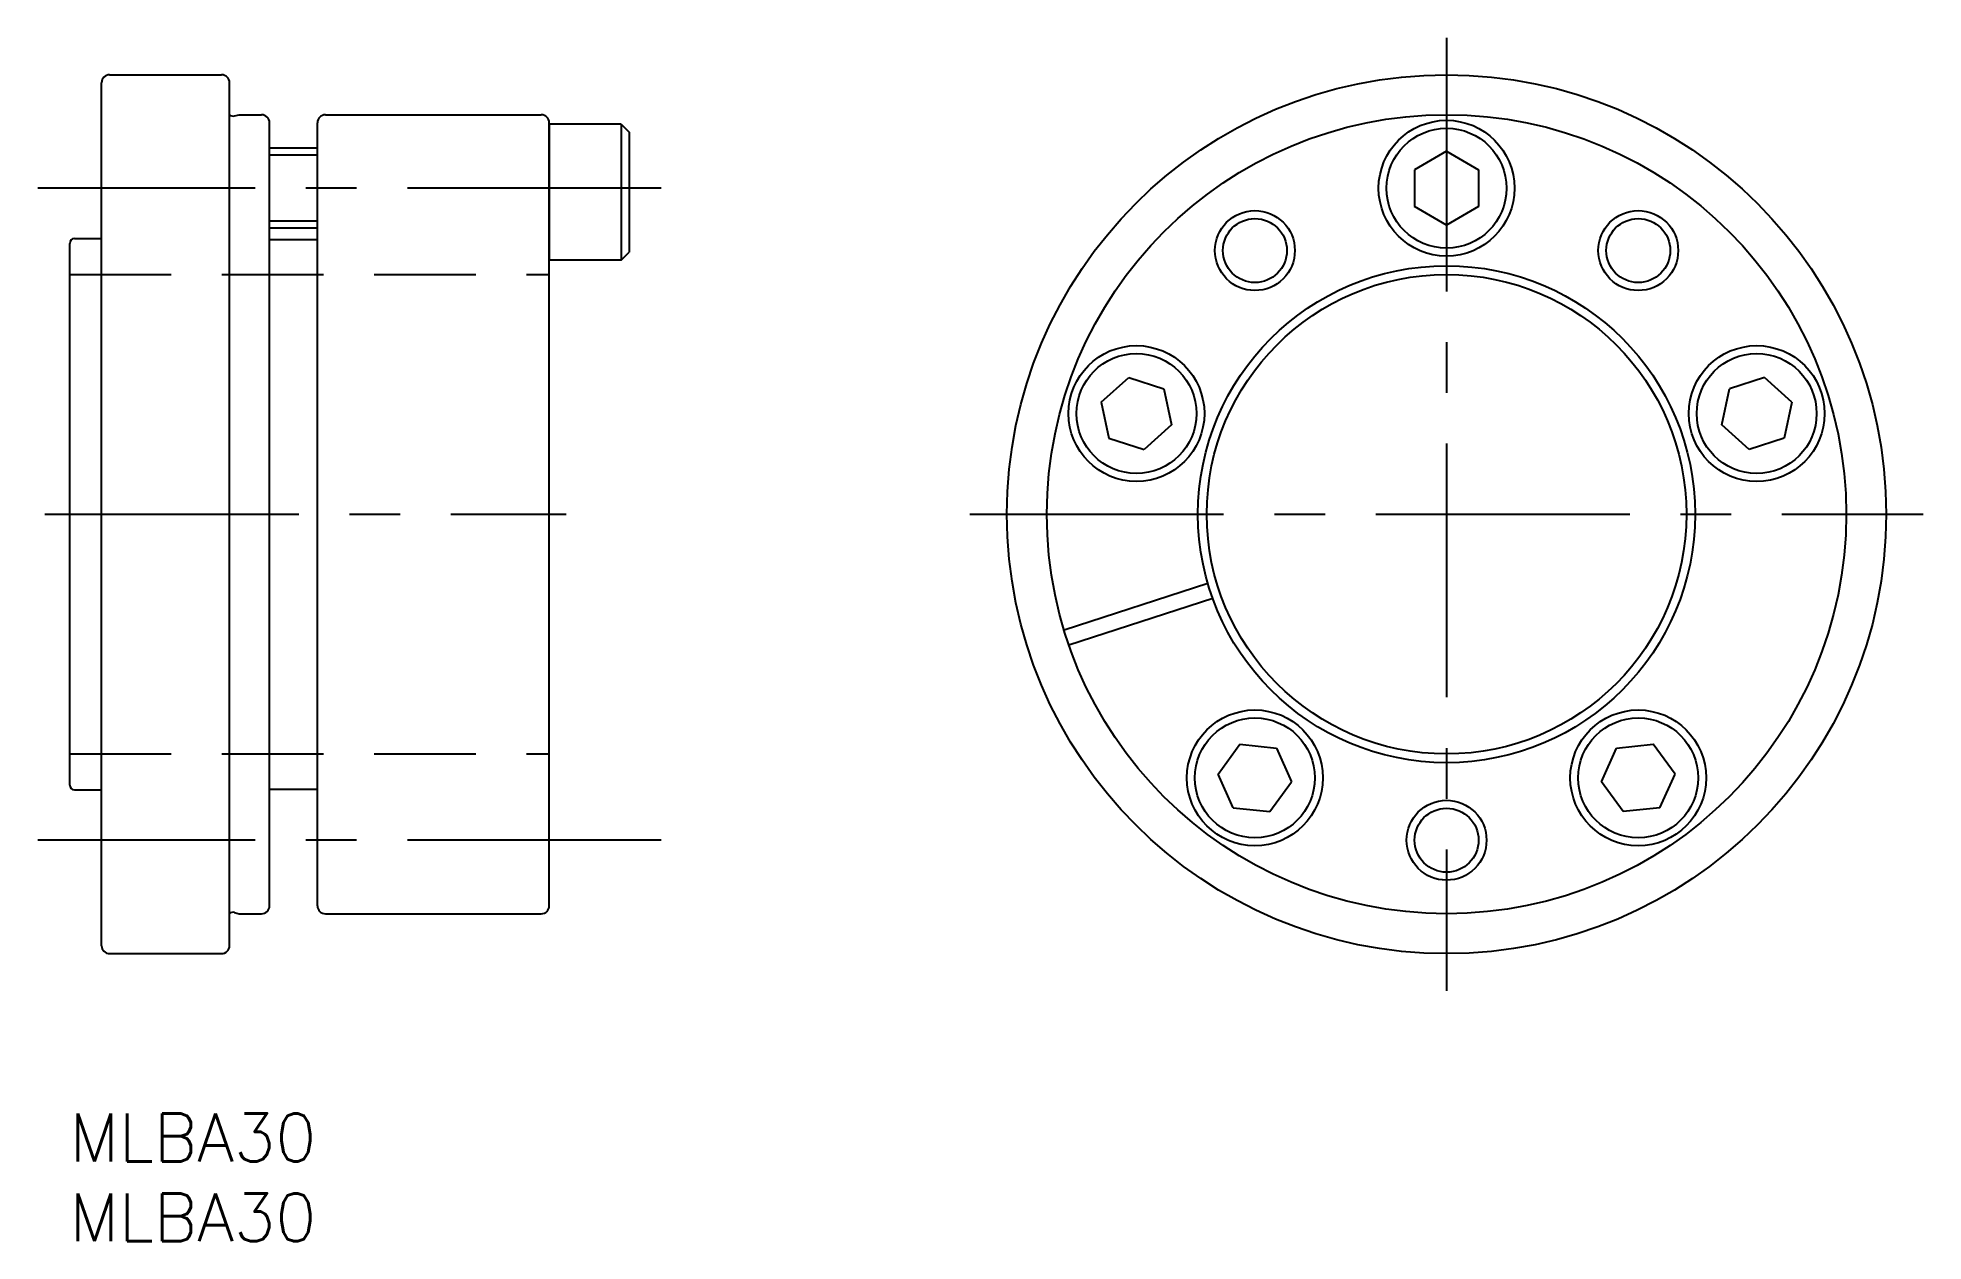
# Model space of a CAD drawing. Extents: x -2 to 116, y -8 to 67.
import ezdxf

# ---------------------------------------------------------------- set-up
doc = ezdxf.new("R2010")
doc.units = 0
doc.header["$LTSCALE"] = 0.5
doc.linetypes.add('CENTER', pattern=[50.8, 31.75, -6.35, 6.35, -6.35])
doc.linetypes.add('DASHED', pattern=[19.05, 12.7, -6.35])
for name, color, linetype in [('MSM_CENTER', 1, 'CENTER'), ('MSM_CONTINUOUS', 7, 'CONTINUOUS'), ('MSM_DASHED', 4, 'DASHED'), ('MSM_NARROW', 5, 'CONTINUOUS'), ('MSM_PART_NUMBER', 7, 'CONTINUOUS')]:
    doc.layers.add(name, color=color, linetype=linetype)
doc.styles.get("Standard").update_dxf_attribs({"font": 'txt.shx', "height": 3, "bigfont": 'bigfont.shx'})

msp = doc.modelspace()

# ---------------------------------------------------------------- linework, layer by layer
at = {"layer": 'MSM_CENTER'}
for p, q in [((86.13, 67.32), (86.13, 7.68)), ((37, 57.9), (-2, 57.9)), ((-1.55, 37.5), (31.06, 37.5)), ((56.31, 37.5), (115.95, 37.5)), ((37, 17.1), (-2, 17.1))]:
    msp.add_line(p, q, dxfattribs=at)
at = {"layer": 'MSM_CONTINUOUS'}
for p, q in [((2.5, 65), (9.5, 65)), ((2, 10.5), (2, 64.5)), ((10, 10.5), (10, 64.5)), ((10.31, 62.42), (10.61, 62.5)), ((10.61, 62.5), (12, 62.5)), ((12.5, 13), (12.5, 62)), ((15.5, 13), (15.5, 62)), ((16, 62.5), (29.5, 62.5)), ((30, 13), (30, 62)), ((34.5, 61.9), (30, 61.9)), ((30, 61.9), (30, 53.4)), ((34.5, 61.9), (34.5, 53.4)), ((34.5, 61.9), (35, 61.4)), ((35, 61.4), (35, 53.9)), ((15.5, 60.4), (12.5, 60.4)), ((86.13, 60.21), (84.13, 59.05)), ((86.13, 60.21), (88.13, 59.05)), ((84.13, 59.05), (84.13, 56.75)), ((88.13, 59.05), (88.13, 56.75)), ((86.13, 55.59), (84.13, 56.75)), ((88.13, 56.75), (86.13, 55.59)), ((0, 20.55), (0, 54.45)), ((0.3, 54.75), (2, 54.75)), ((15.5, 55.4), (12.5, 55.4)), ((12.5, 54.7), (15.5, 54.7)), ((34.5, 53.4), (30, 53.4)), ((34.5, 53.4), (35, 53.9)), ((64.53, 44.52), (66.25, 46.06)), ((66.25, 46.06), (68.45, 45.35)), ((106.01, 46.06), (103.82, 45.35)), ((107.73, 44.52), (106.01, 46.06)), ((68.45, 45.35), (68.93, 43.09)), ((103.34, 43.09), (103.82, 45.35)), ((64.53, 44.52), (65.01, 42.26)), ((107.73, 44.52), (107.25, 42.26)), ((68.93, 43.09), (67.21, 41.55)), ((105.05, 41.55), (103.34, 43.09)), ((65.01, 42.26), (67.21, 41.55)), ((107.25, 42.26), (105.05, 41.55)), ((71.2, 33.17), (62.21, 30.25)), ((71.5, 32.22), (62.51, 29.3)), ((71.84, 21.24), (73.2, 23.11)), ((73.2, 23.11), (75.5, 22.86)), ((75.5, 22.86), (76.44, 20.75)), ((95.83, 20.75), (96.76, 22.86)), ((96.76, 22.86), (99.06, 23.11)), ((100.42, 21.24), (99.06, 23.11)), ((30, 12.85), (30, 21.35)), ((72.78, 19.13), (71.84, 21.24)), ((99.48, 19.13), (100.42, 21.24)), ((0.3, 20.25), (2, 20.25)), ((12.5, 20.3), (15.5, 20.3)), ((75.08, 18.89), (76.44, 20.75)), ((97.18, 18.89), (95.83, 20.75)), ((72.78, 19.13), (75.08, 18.89)), ((99.48, 19.13), (97.18, 18.89)), ((10.31, 12.58), (10.61, 12.5)), ((10.61, 12.5), (12, 12.5)), ((16, 12.5), (29.5, 12.5)), ((2.5, 10), (9.5, 10))]:
    msp.add_line(p, q, dxfattribs=at)
for centre, radius in [((86.13, 37.5), 27.5), ((86.13, 37.5), 25), ((86.13, 57.9), 4.25), ((86.13, 57.9), 3.75), ((74.14, 54), 2), ((98.12, 54), 2), ((86.13, 37.5), 15.55), ((86.13, 37.5), 15), ((66.73, 43.8), 4.25), ((66.73, 43.8), 3.75), ((105.53, 43.8), 4.25), ((105.53, 43.8), 3.75), ((74.14, 21), 4.25), ((98.12, 21), 4.25), ((74.14, 21), 3.75), ((98.12, 21), 3.75), ((86.13, 17.1), 2)]:
    msp.add_circle(centre, radius, dxfattribs=at)
for centre, radius, start, end in [((2.5, 64.5), 0.5, 90, 180), ((9.5, 64.5), 0.5, 0, 90), ((10.23, 62.73), 0.32, 224.2809, 285), ((12, 62), 0.5, 0, 90), ((16, 62), 0.5, 90, 180), ((29.5, 62), 0.5, 0, 90), ((0.3, 54.45), 0.3, 90, 180), ((0.3, 20.55), 0.3, 180, 270), ((12, 13), 0.5, 270, 0), ((16, 13), 0.5, 180, 270), ((29.5, 13), 0.5, 270, 0), ((10.23, 12.27), 0.32, 75, 135.7191), ((2.5, 10.5), 0.5, 180, 270), ((9.5, 10.5), 0.5, 270, 0)]:
    msp.add_arc(centre, radius, start, end, dxfattribs=at)
at = {"layer": 'MSM_DASHED'}
for p, q in [((0, 52.5), (30, 52.5)), ((0, 22.5), (30, 22.5))]:
    msp.add_line(p, q, dxfattribs=at)
at = {"layer": 'MSM_NARROW'}
for p, q in [((15.5, 59.97), (12.5, 59.97)), ((15.5, 55.83), (12.5, 55.83))]:
    msp.add_line(p, q, dxfattribs=at)
for centre in [(74.14, 54), (98.12, 54), (86.13, 17.1)]:
    msp.add_circle(centre, 2.5, dxfattribs=at)

# ---------------------------------------------------------------- texts
at = {"layer": 'MSM_PART_NUMBER', "char_height": 3, "attachment_point": 1}
for insert in [(0, 0), (0, -5)]:
    msp.add_mtext_dynamic_manual_height_columns('{MLBA30}', width=121.0942, gutter_width=15, heights=[0], dxfattribs=dict(at, insert=insert))

doc.saveas('drawing.dxf')
